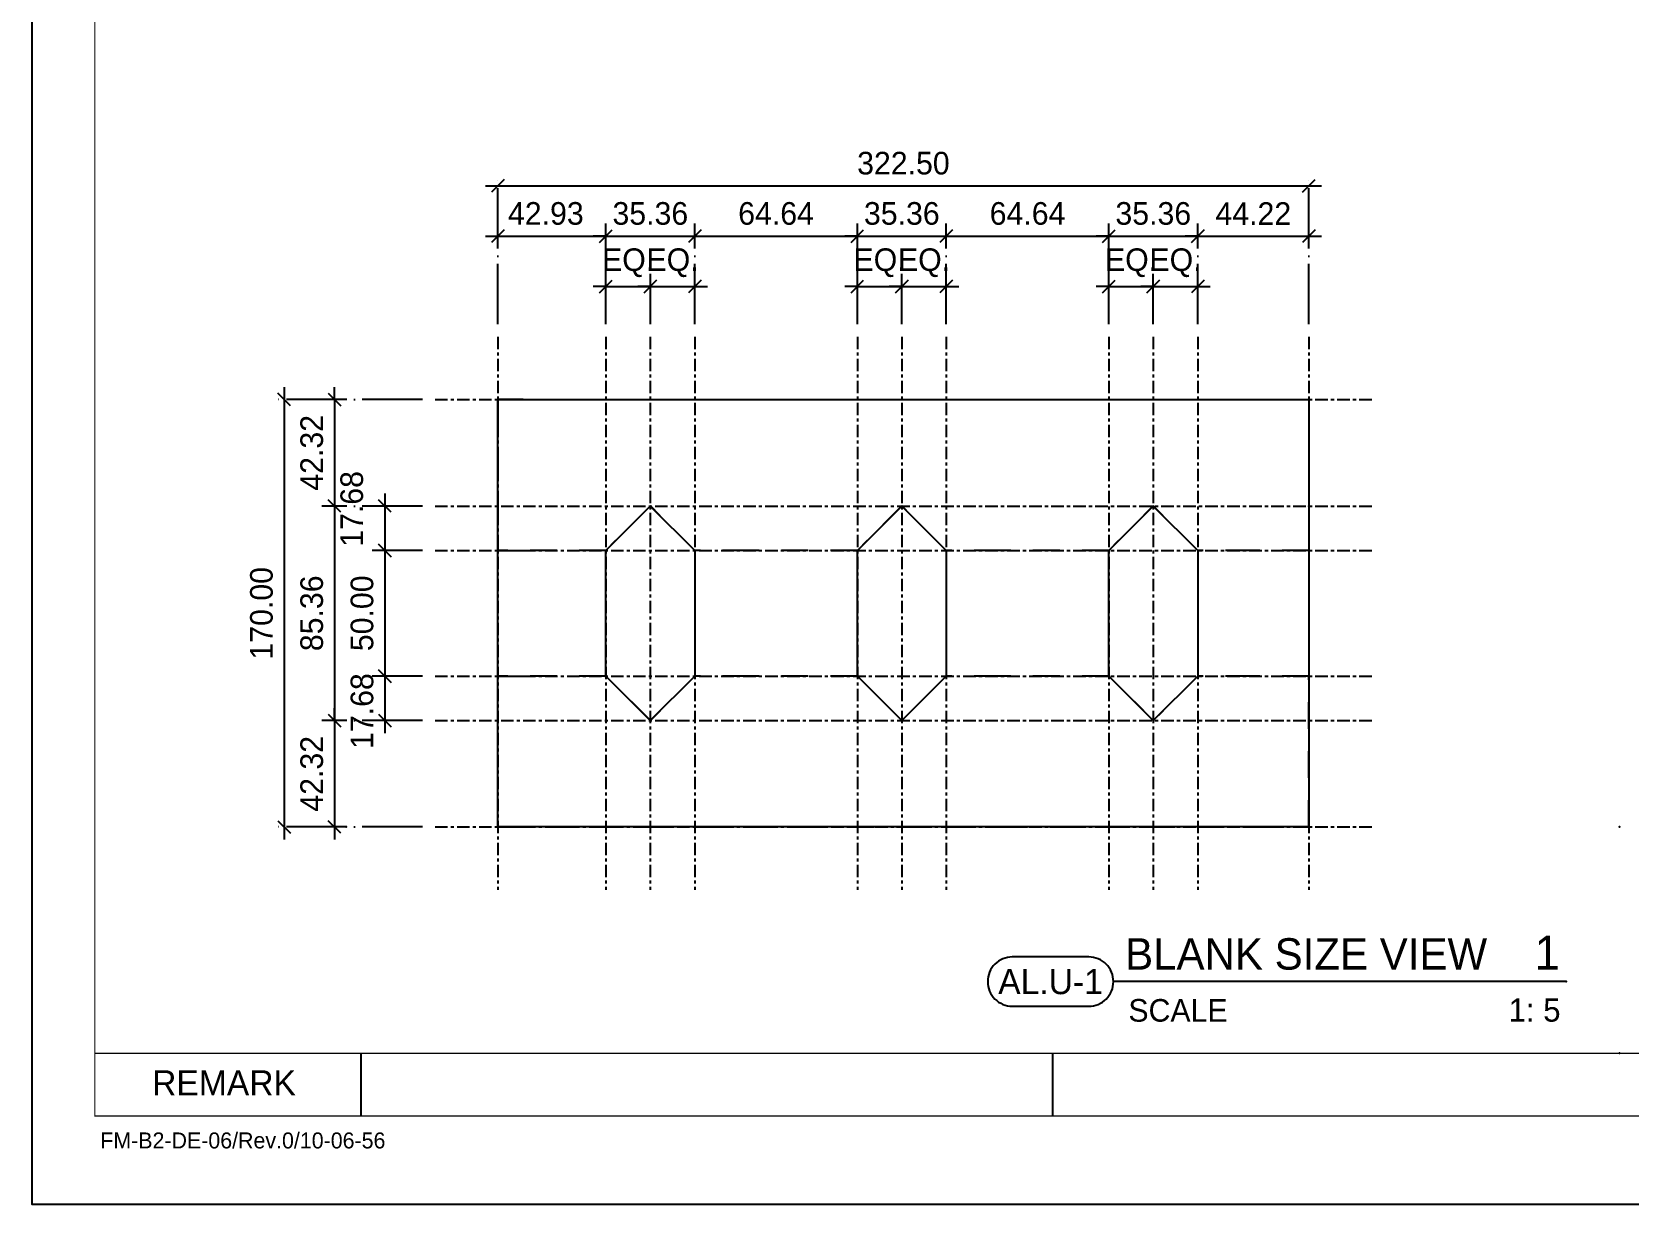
# Model space of a CAD drawing. Header units: millimetres. Extents: x -244126 to 368105, y -173968 to 259060.
# Drawn here: x 19897 to 20532, y 56397 to 56863 of the extents above; entities that cross this region are included whole.
import ezdxf
from ezdxf.enums import TextEntityAlignment as Align

# ---------------------------------------------------------------- set-up
doc = ezdxf.new("R2010")
doc.units = ezdxf.units.MM
doc.header["$MEASUREMENT"] = 0
for name, pattern in [('005_GG_TA_LINE', [13.75, 5, -1.25, 1.25, -1.25, 5]), ('ACAD_ISO04W100', [30, 24, -3, 0, -3]), ('BORDER2', [22.225, 6.35, -3.175, 6.35, -3.175, 0, -3.175]), ('CENTER', [2, 1.25, -0.25, 0.25, -0.25]), ('TA_GL_000.00010', [0.000275, 0.0001, -2.5e-05, 2.5e-05, -2.5e-05, 0.0001]), ('TA_GL_005.00', [13.75, 5, -1.25, 1.25, -1.25, 5]), ('TA_HL_003.00000', [19.5, 10.65, -8.85])]:
    doc.linetypes.add(name, pattern=pattern)
for name, color, linetype in [('000 - GRID', 8, 'CENTER'), ('000 - H A T C H', 8, 'Continuous'), ('000 - L I N E 0.1', 1, 'Continuous'), ('000 - SYMBOL CON', 1, 'Continuous'), ('000 - T E X T', 4, 'Continuous'), ('000 - TITLEBLOCK', 4, 'Continuous'), ('001 - ASCESSORIES', 1, 'Continuous'), ('A04_TUBE SERIES', 7, 'Continuous')]:
    doc.layers.add(name, color=color, linetype=linetype)
doc.styles.add('BROWALLIA', font='BrowalliaUPC.ttf')
doc.styles.add('century gothic111111', font='CordiaUPC.ttf')
doc.styles.add('Cetury Gothic', font='GOTHIC.TTF')
doc.styles.add('CORDIA', font='cordia.shx')
doc.styles.add('MtXpl_BrowalliaUPC', font='BrowalliaUPC.ttf')
doc.styles.add('TA', font='Cordia New.ttf', dxfattribs={"height": 4.5})
doc.dimstyles.new('DIM E-E', dxfattribs={"dimscale": 2, "dimtxt": 0.18, "dimasz": 0.1, "dimexe": 0.1, "dimexo": 0.1, "dimgap": 0.09, "dimtad": 1, "dimtoh": 1, "dimzin": 0, "dimdsep": 46, "dimtxsty": 'CORDIA', "dimblk": 'OBLIQUE', "dimcen": 0.1, "dimdle": 0.1, "dimclrd": 40, "dimclre": 140, "dimclrt": 3, "dimadec": 0, "dimazin": 0, "dimtfac": 1, "dimtix": 1, "dimtmove": 2, "dimatfit": 3, "dimfxl": 1, "dimtolj": 1, "dimtzin": 0, "dimarcsym": 0})

# ---------------------------------------------------------------- blocks, each defined once
blk = doc.blocks.new('A$Cfd196da9')
at = {"color": 0, "linetype": 'ByBlock', "const_width": 0.1}
blk.add_lwpolyline([(-143.5, -98), (96.5, -98), (96.5, 99), (-143.5, 99)], close=True, dxfattribs=at)
blk = doc.blocks.new('*U1676')
at = {"linetype": '005_GG_TA_LINE'}
blk.add_point((125, 150), dxfattribs=at)
at = {"layer": '000 - L I N E 0.1', "color": 21, "linetype": 'Continuous'}
blk.add_lwpolyline([(0, 35.6), (0, 0), (35.6, 0)], dxfattribs=at)
at = {"layer": '000 - T E X T', "color": 3}
for p, q in [((130.74, 60), (130.74, 35)), ((405.94, 35), (405.94, 60))]:
    blk.add_line(p, q, dxfattribs=at)
at = {"layer": '000 - T E X T', "color": 3, "const_width": 0.5}
blk.add_lwpolyline([(25, 60), (1225, 60)], dxfattribs=at)
at = {"layer": '000 - TITLEBLOCK', "color": 250}
blk.add_lwpolyline([(0, 0), (1485, 0), (1485, 1050), (0, 1050)], close=True, dxfattribs=at)
at = {"layer": '000 - T E X T', "color": 3, "xscale": 5, "yscale": 5, "zscale": 5}
blk.add_blockref('A$Cfd196da9', (742.5, 525), dxfattribs=at)
at = {"color": 4, "insert": (47.79, 53.2), "char_height": 10, "width": 570.6175, "attachment_point": 1, "style": 'BROWALLIA'}
blk.add_mtext('{\\fCentury Gothic|b0|i0|c0|p34;REMARK}', dxfattribs=at)
at = {"color": 4, "style": 'TA'}
blk.add_attdef('PAPER_SIZE', text='', height=6.25, dxfattribs=at).set_placement((1421.5, 24.94), align=Align.MIDDLE_RIGHT)
blk.add_attdef('SCALE_SIZE', text='', height=6.25, dxfattribs=at).set_placement((1433.78, 25.07), align=Align.MIDDLE_LEFT)
at = {"layer": '000 - H A T C H', "color": 4, "insert": (27.18, 28.49), "char_height": 6.3569, "attachment_point": 1, "style": 'century gothic111111'}
blk.add_mtext('FM-B2-DE-06/Rev.0/10-06-56', dxfattribs=at)
at = {"layer": '000 - T E X T', "color": 250, "style": 'TA'}
for tag, height, p in [('SUPERLINK', 5, (43.16, 1039.41)), ('NAMEFILE', 5, (43.16, 1029.41)), ('SC', 100, (8.41, 938.03))]:
    blk.add_attdef(tag, text='', height=height, dxfattribs=at).set_placement(p, align=Align.MIDDLE_LEFT)
at = {"layer": '000 - T E X T', "color": 4, "style": 'TA'}
for tag, height, p in [('NAME_JOB_1', 5, (1309.16, 845.63)), ('NAME_JOB_2', 5, (1309.16, 834.72)), ('NAME_PROJECT_1', 7.5, (1234.52, 797.42)), ('NAME_PROJECT_2', 7.5, (1234.52, 778.92)), ('NAME_PROJECT_3', 7.5, (1234.52, 760.42)), ('CODE_VALUE_1', 4.75, (1302.87, 722.8)), ('CODE_VALUE_2', 4.75, (1302.87, 707.8)), ('PART_NAME_VALUE_1', 4.75, (1302.87, 689.69)), ('PART_NAME_VALUE_2', 4.75, (1302.87, 674.69)), ('PART_NAME_VALUE_3', 4.75, (1302.87, 659.69)), ('MATTERIAL_VALUE_1', 9, (1304.89, 642.26)), ('SPEC_VALUE', 9, (1304.89, 621.71)), ('THICKNESS_VALUE', 9, (1304.89, 601.32)), ('COATING_VALUE_1', 9, (1304.89, 581.25)), ('COATING_VALUE_2', 9, (1304.89, 561.18)), ('NAME_TITLE_1', 6, (1236.27, 194.04)), ('NAME_TITLE_2', 6, (1236.27, 177.39)), ('NAME_TITLE_3', 6, (1236.27, 160.74)), ('DRAWING_NO1', 6, (1236.53, 82.29)), ('DRAWING_NO2', 6, (1236.53, 62.29))]:
    blk.add_attdef(tag, text='', height=height, dxfattribs=at).set_placement(p, align=Align.MIDDLE_LEFT)
for tag, p in [('NAME_DAFT', (1383.53, 340.54)), ('NAME_CHECKED', (1383.53, 306.49)), ('NAME_DESIGNER', (1383.53, 273.03)), ('NAME_DESIGN_MGR', (1383.53, 237.79))]:
    blk.add_attdef(tag, text='', height=9, dxfattribs=at).set_placement(p, align=Align.MIDDLE_CENTER)
for tag, p, height in [('REV', (1383.82, 125.62), 9.38), ('NAME_REMARK', (138.21, 43.26), 10)]:
    blk.add_attdef(tag, p, '', height=height, dxfattribs=at)
at = {"layer": '000 - T E X T', "color": 4, "style": 'Cetury Gothic'}
for tag, p in [('SHEET_NO.', (1403.95, 84.99)), ('TOTAL_SHEET_NO.', (1402.41, 44.1))]:
    blk.add_attdef(tag, text='', height=9, dxfattribs=at).set_placement(p, align=Align.CENTER)
blk = doc.blocks.new('*U4461')
at = {"color": 4}
blk.add_line((-4.26, 5.7), (-40.26, 5.7), dxfattribs=at)
at = {"linetype": 'TA_GL_000.00010'}
blk.add_point((0, 18), dxfattribs=at)
for p in [(-4.26, 5.7), (0, 0)]:
    blk.add_point(p)
at = {"layer": '000 - SYMBOL CON', "color": 0, "linetype": 'ByBlock'}
blk.add_lwpolyline([(-48.3, 7.66, 0.414214), (-50.26, 5.7, 0.414214), (-48.3, 3.74), (-42.22, 3.74, 0.414214), (-40.26, 5.7, 0.414214), (-42.22, 7.66)], format="xyb", close=True, dxfattribs=at)
at = {"color": 4, "linetype": 'BORDER2', "style": 'Cetury Gothic'}
blk.add_text('SCALE', height=1.8, dxfattribs=at).set_placement((-39.07, 2.51))
at = {"color": 0, "style": 'TA'}
for tag, p in [('HEADING2', (-39.33, 10.65)), ('HEADING', (-39.33, 6.65))]:
    blk.add_attdef(tag, p, '', height=2.5, dxfattribs=at)
for tag, height, p in [('LO', 2.7, (-4.76, 6.65)), ('SC', 1.85, (-4.7, 2.51))]:
    blk.add_attdef(tag, text='', height=height, dxfattribs=at).set_placement(p, align=Align.RIGHT)
at = {"layer": '000 - T E X T', "color": 0, "style": 'MtXpl_BrowalliaUPC'}
blk.add_attdef('NO.CODE', text='', height=2, dxfattribs=at).set_placement((-45.26, 5.7), align=Align.MIDDLE_CENTER)
blk = doc.blocks.new('*U4490')
at = {"color": 3}
blk.add_point((0, -170), dxfattribs=at)
at = {"layer": '000 - GRID', "color": 0, "linetype": 'ByBlock'}
blk.add_line((0, 25), (0, -195), dxfattribs=at)
at = {"layer": '000 - GRID', "color": 0}
blk.add_point((0, 0), dxfattribs=at)
at = {"style": 'TA', "flags": 1}
blk.add_attdef('LOCATION', (6, 6), '', height=4.5, dxfattribs=at)
blk = doc.blocks.new('*U4560')
at = {"color": 3}
blk.add_point((0, -322.5), dxfattribs=at)
at = {"layer": '000 - GRID', "color": 0, "linetype": 'ByBlock'}
blk.add_line((0, 25), (0, -347.5), dxfattribs=at)
at = {"layer": '000 - GRID', "color": 0}
blk.add_point((0, 0), dxfattribs=at)
at = {"style": 'TA', "flags": 1}
blk.add_attdef('LOCATION', (6, 6), '', height=4.5, dxfattribs=at)
blk = doc.blocks.new('_Oblique')
at = {"color": 0, "linetype": 'ByBlock', "lineweight": -2}
blk.add_line((-0.5, -0.5), (0.5, 0.5), dxfattribs=at)
blk = doc.blocks.new('*D4491')
at = {"color": 140, "linetype": 'ACAD_ISO04W100', "lineweight": -2, "transparency": 16777216}
for p, q in [((20124.76, 56746.79), (20124.76, 56766.79)), ((20142.44, 56746.79), (20142.44, 56766.79))]:
    blk.add_line(p, q, dxfattribs=at)
at = {"color": 40, "lineweight": -2, "transparency": 16777216}
for p, q in [((20124.76, 56761.79), (20119.76, 56761.79)), ((20124.76, 56761.79), (20142.44, 56761.79)), ((20142.44, 56761.79), (20147.44, 56761.79))]:
    blk.add_line(p, q, dxfattribs=at)
at = {"layer": 'Defpoints', "color": 0, "transparency": 16777216}
for p in [(20142.44, 56761.79), (20124.76, 56741.79), (20142.44, 56741.79)]:
    blk.add_point(p, dxfattribs=at)
at = {"color": 40, "lineweight": -2, "transparency": 16777216, "xscale": 5, "yscale": 5, "zscale": 5}
blk.add_blockref('_Oblique', (20124.76, 56761.79), dxfattribs=at)
at = {"color": 40, "lineweight": -2, "transparency": 16777216, "xscale": 5, "yscale": 5, "zscale": 5, "rotation": 180}
blk.add_blockref('_Oblique', (20142.44, 56761.79), dxfattribs=at)
at = {"color": 3, "transparency": 16777216, "insert": (20133.6, 56771.22), "char_height": 9, "attachment_point": 5, "style": 'CORDIA'}
blk.add_mtext('\\A1;EQ.', dxfattribs=at)
blk = doc.blocks.new('*D4492')
at = {"color": 140, "linetype": 'ACAD_ISO04W100', "lineweight": -2, "transparency": 16777216}
for p, q in [((20142.44, 56746.79), (20142.44, 56766.79)), ((20160.11, 56746.79), (20160.11, 56766.79))]:
    blk.add_line(p, q, dxfattribs=at)
at = {"color": 40, "lineweight": -2, "transparency": 16777216}
for p, q in [((20142.44, 56761.79), (20137.44, 56761.79)), ((20142.44, 56761.79), (20160.11, 56761.79)), ((20160.11, 56761.79), (20165.11, 56761.79))]:
    blk.add_line(p, q, dxfattribs=at)
at = {"layer": 'Defpoints', "color": 0, "transparency": 16777216}
for p in [(20160.11, 56761.79), (20142.44, 56741.79), (20160.11, 56741.79)]:
    blk.add_point(p, dxfattribs=at)
at = {"color": 40, "lineweight": -2, "transparency": 16777216, "xscale": 5, "yscale": 5, "zscale": 5}
blk.add_blockref('_Oblique', (20142.44, 56761.79), dxfattribs=at)
at = {"color": 40, "lineweight": -2, "transparency": 16777216, "xscale": 5, "yscale": 5, "zscale": 5, "rotation": 180}
blk.add_blockref('_Oblique', (20160.11, 56761.79), dxfattribs=at)
at = {"color": 3, "transparency": 16777216, "insert": (20151.28, 56771.22), "char_height": 9, "attachment_point": 5, "style": 'CORDIA'}
blk.add_mtext('\\A1;EQ.', dxfattribs=at)
blk = doc.blocks.new('*D4493')
at = {"color": 140, "linetype": 'ACAD_ISO04W100', "lineweight": -2, "transparency": 16777216}
for p, q in [((20224.76, 56746.79), (20224.76, 56766.79)), ((20242.44, 56746.79), (20242.44, 56766.79))]:
    blk.add_line(p, q, dxfattribs=at)
at = {"color": 40, "lineweight": -2, "transparency": 16777216}
for p, q in [((20224.76, 56761.79), (20219.76, 56761.79)), ((20224.76, 56761.79), (20242.44, 56761.79)), ((20242.44, 56761.79), (20247.44, 56761.79))]:
    blk.add_line(p, q, dxfattribs=at)
at = {"layer": 'Defpoints', "color": 0, "transparency": 16777216}
for p in [(20242.44, 56761.79), (20224.76, 56741.79), (20242.44, 56741.79)]:
    blk.add_point(p, dxfattribs=at)
at = {"color": 40, "lineweight": -2, "transparency": 16777216, "xscale": 5, "yscale": 5, "zscale": 5}
blk.add_blockref('_Oblique', (20224.76, 56761.79), dxfattribs=at)
at = {"color": 40, "lineweight": -2, "transparency": 16777216, "xscale": 5, "yscale": 5, "zscale": 5, "rotation": 180}
blk.add_blockref('_Oblique', (20242.44, 56761.79), dxfattribs=at)
at = {"color": 3, "transparency": 16777216, "insert": (20233.6, 56771.22), "char_height": 9, "attachment_point": 5, "style": 'CORDIA'}
blk.add_mtext('\\A1;EQ.', dxfattribs=at)
blk = doc.blocks.new('*D4494')
at = {"color": 140, "linetype": 'ACAD_ISO04W100', "lineweight": -2, "transparency": 16777216}
for p, q in [((20242.44, 56746.79), (20242.44, 56766.79)), ((20260.11, 56746.79), (20260.11, 56766.79))]:
    blk.add_line(p, q, dxfattribs=at)
at = {"color": 40, "lineweight": -2, "transparency": 16777216}
for p, q in [((20242.44, 56761.79), (20237.44, 56761.79)), ((20242.44, 56761.79), (20260.11, 56761.79)), ((20260.11, 56761.79), (20265.11, 56761.79))]:
    blk.add_line(p, q, dxfattribs=at)
at = {"layer": 'Defpoints', "color": 0, "transparency": 16777216}
for p in [(20260.11, 56761.79), (20242.44, 56741.79), (20260.11, 56741.79)]:
    blk.add_point(p, dxfattribs=at)
at = {"color": 40, "lineweight": -2, "transparency": 16777216, "xscale": 5, "yscale": 5, "zscale": 5}
blk.add_blockref('_Oblique', (20242.44, 56761.79), dxfattribs=at)
at = {"color": 40, "lineweight": -2, "transparency": 16777216, "xscale": 5, "yscale": 5, "zscale": 5, "rotation": 180}
blk.add_blockref('_Oblique', (20260.11, 56761.79), dxfattribs=at)
at = {"color": 3, "transparency": 16777216, "insert": (20251.28, 56771.22), "char_height": 9, "attachment_point": 5, "style": 'CORDIA'}
blk.add_mtext('\\A1;EQ.', dxfattribs=at)
blk = doc.blocks.new('*D4495')
at = {"color": 140, "linetype": 'ACAD_ISO04W100', "lineweight": -2, "transparency": 16777216}
for p, q in [((20324.76, 56746.79), (20324.76, 56766.79)), ((20342.44, 56746.79), (20342.44, 56766.79))]:
    blk.add_line(p, q, dxfattribs=at)
at = {"color": 40, "lineweight": -2, "transparency": 16777216}
for p, q in [((20324.76, 56761.79), (20319.76, 56761.79)), ((20324.76, 56761.79), (20342.44, 56761.79)), ((20342.44, 56761.79), (20347.44, 56761.79))]:
    blk.add_line(p, q, dxfattribs=at)
at = {"layer": 'Defpoints', "color": 0, "transparency": 16777216}
for p in [(20342.44, 56761.79), (20324.76, 56741.79), (20342.44, 56741.79)]:
    blk.add_point(p, dxfattribs=at)
at = {"color": 40, "lineweight": -2, "transparency": 16777216, "xscale": 5, "yscale": 5, "zscale": 5}
blk.add_blockref('_Oblique', (20324.76, 56761.79), dxfattribs=at)
at = {"color": 40, "lineweight": -2, "transparency": 16777216, "xscale": 5, "yscale": 5, "zscale": 5, "rotation": 180}
blk.add_blockref('_Oblique', (20342.44, 56761.79), dxfattribs=at)
at = {"color": 3, "transparency": 16777216, "insert": (20333.6, 56771.22), "char_height": 9, "attachment_point": 5, "style": 'CORDIA'}
blk.add_mtext('\\A1;EQ.', dxfattribs=at)
blk = doc.blocks.new('*D4496')
at = {"color": 140, "linetype": 'ACAD_ISO04W100', "lineweight": -2, "transparency": 16777216}
for p, q in [((20342.44, 56746.79), (20342.44, 56766.79)), ((20360.11, 56746.79), (20360.11, 56766.79))]:
    blk.add_line(p, q, dxfattribs=at)
at = {"color": 40, "lineweight": -2, "transparency": 16777216}
for p, q in [((20342.44, 56761.79), (20337.44, 56761.79)), ((20342.44, 56761.79), (20360.11, 56761.79)), ((20360.11, 56761.79), (20365.11, 56761.79))]:
    blk.add_line(p, q, dxfattribs=at)
at = {"layer": 'Defpoints', "color": 0, "transparency": 16777216}
for p in [(20360.11, 56761.79), (20342.44, 56741.79), (20360.11, 56741.79)]:
    blk.add_point(p, dxfattribs=at)
at = {"color": 40, "lineweight": -2, "transparency": 16777216, "xscale": 5, "yscale": 5, "zscale": 5}
blk.add_blockref('_Oblique', (20342.44, 56761.79), dxfattribs=at)
at = {"color": 40, "lineweight": -2, "transparency": 16777216, "xscale": 5, "yscale": 5, "zscale": 5, "rotation": 180}
blk.add_blockref('_Oblique', (20360.11, 56761.79), dxfattribs=at)
at = {"color": 3, "transparency": 16777216, "insert": (20351.28, 56771.22), "char_height": 9, "attachment_point": 5, "style": 'CORDIA'}
blk.add_mtext('\\A1;EQ.', dxfattribs=at)
blk = doc.blocks.new('*D4497')
at = {"color": 140, "linetype": 'ACAD_ISO04W100', "lineweight": -2, "transparency": 16777216}
for p, q in [((20081.83, 56746.79), (20081.83, 56786.79)), ((20124.76, 56746.79), (20124.76, 56786.79))]:
    blk.add_line(p, q, dxfattribs=at)
at = {"color": 40, "lineweight": -2, "transparency": 16777216}
blk.add_line((20076.83, 56781.79), (20129.76, 56781.79), dxfattribs=at)
at = {"layer": 'Defpoints', "color": 0, "transparency": 16777216}
for p in [(20124.76, 56781.79), (20081.83, 56741.79), (20124.76, 56741.79)]:
    blk.add_point(p, dxfattribs=at)
at = {"color": 40, "lineweight": -2, "transparency": 16777216, "xscale": 5, "yscale": 5, "zscale": 5, "rotation": 180}
blk.add_blockref('_Oblique', (20081.83, 56781.79), dxfattribs=at)
at = {"color": 40, "lineweight": -2, "transparency": 16777216, "xscale": 5, "yscale": 5, "zscale": 5}
blk.add_blockref('_Oblique', (20124.76, 56781.79), dxfattribs=at)
at = {"color": 3, "transparency": 16777216, "insert": (20100.89, 56790.79), "char_height": 9, "attachment_point": 5, "style": 'CORDIA'}
blk.add_mtext('\\A1;42.93', dxfattribs=at)
blk = doc.blocks.new('*D4498')
at = {"color": 140, "linetype": 'ACAD_ISO04W100', "lineweight": -2, "transparency": 16777216}
for p, q in [((20124.76, 56746.79), (20124.76, 56786.79)), ((20160.11, 56746.79), (20160.11, 56786.79))]:
    blk.add_line(p, q, dxfattribs=at)
at = {"color": 40, "lineweight": -2, "transparency": 16777216}
for p, q in [((20124.76, 56781.79), (20119.76, 56781.79)), ((20124.76, 56781.79), (20160.11, 56781.79)), ((20160.11, 56781.79), (20165.11, 56781.79))]:
    blk.add_line(p, q, dxfattribs=at)
at = {"layer": 'Defpoints', "color": 0, "transparency": 16777216}
for p in [(20160.11, 56781.79), (20124.76, 56741.79), (20160.11, 56741.79)]:
    blk.add_point(p, dxfattribs=at)
at = {"color": 40, "lineweight": -2, "transparency": 16777216, "xscale": 5, "yscale": 5, "zscale": 5}
blk.add_blockref('_Oblique', (20124.76, 56781.79), dxfattribs=at)
at = {"color": 40, "lineweight": -2, "transparency": 16777216, "xscale": 5, "yscale": 5, "zscale": 5, "rotation": 180}
blk.add_blockref('_Oblique', (20160.11, 56781.79), dxfattribs=at)
at = {"color": 3, "transparency": 16777216, "insert": (20142.44, 56790.79), "char_height": 9, "attachment_point": 5, "style": 'CORDIA'}
blk.add_mtext('\\A1;35.36', dxfattribs=at)
blk = doc.blocks.new('*D4499')
at = {"color": 140, "linetype": 'ACAD_ISO04W100', "lineweight": -2, "transparency": 16777216}
for p, q in [((20160.11, 56746.79), (20160.11, 56786.79)), ((20224.76, 56746.79), (20224.76, 56786.79))]:
    blk.add_line(p, q, dxfattribs=at)
at = {"color": 40, "lineweight": -2, "transparency": 16777216}
blk.add_line((20155.11, 56781.79), (20229.76, 56781.79), dxfattribs=at)
at = {"layer": 'Defpoints', "color": 0, "transparency": 16777216}
for p in [(20224.76, 56781.79), (20160.11, 56741.79), (20224.76, 56741.79)]:
    blk.add_point(p, dxfattribs=at)
at = {"color": 40, "lineweight": -2, "transparency": 16777216, "xscale": 5, "yscale": 5, "zscale": 5, "rotation": 180}
blk.add_blockref('_Oblique', (20160.11, 56781.79), dxfattribs=at)
at = {"color": 40, "lineweight": -2, "transparency": 16777216, "xscale": 5, "yscale": 5, "zscale": 5}
blk.add_blockref('_Oblique', (20224.76, 56781.79), dxfattribs=at)
at = {"color": 3, "transparency": 16777216, "insert": (20192.44, 56790.79), "char_height": 9, "attachment_point": 5, "style": 'CORDIA'}
blk.add_mtext('\\A1;64.64', dxfattribs=at)
blk = doc.blocks.new('*D4500')
at = {"color": 140, "linetype": 'ACAD_ISO04W100', "lineweight": -2, "transparency": 16777216}
for p, q in [((20224.76, 56746.79), (20224.76, 56786.79)), ((20260.11, 56746.79), (20260.11, 56786.79))]:
    blk.add_line(p, q, dxfattribs=at)
at = {"color": 40, "lineweight": -2, "transparency": 16777216}
for p, q in [((20224.76, 56781.79), (20219.76, 56781.79)), ((20224.76, 56781.79), (20260.11, 56781.79)), ((20260.11, 56781.79), (20265.11, 56781.79))]:
    blk.add_line(p, q, dxfattribs=at)
at = {"layer": 'Defpoints', "color": 0, "transparency": 16777216}
for p in [(20260.11, 56781.79), (20224.76, 56741.79), (20260.11, 56741.79)]:
    blk.add_point(p, dxfattribs=at)
at = {"color": 40, "lineweight": -2, "transparency": 16777216, "xscale": 5, "yscale": 5, "zscale": 5}
blk.add_blockref('_Oblique', (20224.76, 56781.79), dxfattribs=at)
at = {"color": 40, "lineweight": -2, "transparency": 16777216, "xscale": 5, "yscale": 5, "zscale": 5, "rotation": 180}
blk.add_blockref('_Oblique', (20260.11, 56781.79), dxfattribs=at)
at = {"color": 3, "transparency": 16777216, "insert": (20242.44, 56790.79), "char_height": 9, "attachment_point": 5, "style": 'CORDIA'}
blk.add_mtext('\\A1;35.36', dxfattribs=at)
blk = doc.blocks.new('*D4501')
at = {"color": 140, "linetype": 'ACAD_ISO04W100', "lineweight": -2, "transparency": 16777216}
for p, q in [((20260.11, 56746.79), (20260.11, 56786.79)), ((20324.76, 56746.79), (20324.76, 56786.79))]:
    blk.add_line(p, q, dxfattribs=at)
at = {"color": 40, "lineweight": -2, "transparency": 16777216}
blk.add_line((20255.11, 56781.79), (20329.76, 56781.79), dxfattribs=at)
at = {"layer": 'Defpoints', "color": 0, "transparency": 16777216}
for p in [(20324.76, 56781.79), (20260.11, 56741.79), (20324.76, 56741.79)]:
    blk.add_point(p, dxfattribs=at)
at = {"color": 40, "lineweight": -2, "transparency": 16777216, "xscale": 5, "yscale": 5, "zscale": 5, "rotation": 180}
blk.add_blockref('_Oblique', (20260.11, 56781.79), dxfattribs=at)
at = {"color": 40, "lineweight": -2, "transparency": 16777216, "xscale": 5, "yscale": 5, "zscale": 5}
blk.add_blockref('_Oblique', (20324.76, 56781.79), dxfattribs=at)
at = {"color": 3, "transparency": 16777216, "insert": (20292.44, 56790.79), "char_height": 9, "attachment_point": 5, "style": 'CORDIA'}
blk.add_mtext('\\A1;64.64', dxfattribs=at)
blk = doc.blocks.new('*D4502')
at = {"color": 140, "linetype": 'ACAD_ISO04W100', "lineweight": -2, "transparency": 16777216}
for p, q in [((20324.76, 56746.79), (20324.76, 56786.79)), ((20360.11, 56746.79), (20360.11, 56786.79))]:
    blk.add_line(p, q, dxfattribs=at)
at = {"color": 40, "lineweight": -2, "transparency": 16777216}
for p, q in [((20324.76, 56781.79), (20319.76, 56781.79)), ((20324.76, 56781.79), (20360.11, 56781.79)), ((20360.11, 56781.79), (20365.11, 56781.79))]:
    blk.add_line(p, q, dxfattribs=at)
at = {"layer": 'Defpoints', "color": 0, "transparency": 16777216}
for p in [(20360.11, 56781.79), (20324.76, 56741.79), (20360.11, 56741.79)]:
    blk.add_point(p, dxfattribs=at)
at = {"color": 40, "lineweight": -2, "transparency": 16777216, "xscale": 5, "yscale": 5, "zscale": 5}
blk.add_blockref('_Oblique', (20324.76, 56781.79), dxfattribs=at)
at = {"color": 40, "lineweight": -2, "transparency": 16777216, "xscale": 5, "yscale": 5, "zscale": 5, "rotation": 180}
blk.add_blockref('_Oblique', (20360.11, 56781.79), dxfattribs=at)
at = {"color": 3, "transparency": 16777216, "insert": (20342.44, 56790.79), "char_height": 9, "attachment_point": 5, "style": 'CORDIA'}
blk.add_mtext('\\A1;35.36', dxfattribs=at)
blk = doc.blocks.new('*D4503')
at = {"color": 140, "linetype": 'ACAD_ISO04W100', "lineweight": -2, "transparency": 16777216}
for p, q in [((20081.83, 56746.79), (20081.83, 56806.79)), ((20404.33, 56746.79), (20404.33, 56806.79))]:
    blk.add_line(p, q, dxfattribs=at)
at = {"color": 40, "lineweight": -2, "transparency": 16777216}
blk.add_line((20076.83, 56801.79), (20409.33, 56801.79), dxfattribs=at)
at = {"layer": 'Defpoints', "color": 0, "transparency": 16777216}
for p in [(20404.33, 56801.79), (20081.83, 56741.79), (20404.33, 56741.79)]:
    blk.add_point(p, dxfattribs=at)
at = {"color": 40, "lineweight": -2, "transparency": 16777216, "xscale": 5, "yscale": 5, "zscale": 5, "rotation": 180}
blk.add_blockref('_Oblique', (20081.83, 56801.79), dxfattribs=at)
at = {"color": 40, "lineweight": -2, "transparency": 16777216, "xscale": 5, "yscale": 5, "zscale": 5}
blk.add_blockref('_Oblique', (20404.33, 56801.79), dxfattribs=at)
at = {"color": 3, "transparency": 16777216, "insert": (20243.08, 56810.79), "char_height": 9, "attachment_point": 5, "style": 'CORDIA'}
blk.add_mtext('\\A1;322.50', dxfattribs=at)
blk = doc.blocks.new('*D4504')
at = {"color": 40, "lineweight": -2, "transparency": 16777216}
blk.add_line((20036.83, 56679.47), (20036.83, 56651.79), dxfattribs=at)
at = {"color": 140, "linetype": 'ACAD_ISO04W100', "lineweight": -2, "transparency": 16777216}
for p, q in [((20051.83, 56674.47), (20031.83, 56674.47)), ((20051.83, 56656.79), (20031.83, 56656.79))]:
    blk.add_line(p, q, dxfattribs=at)
at = {"layer": 'Defpoints', "color": 0, "transparency": 16777216}
for p in [(20056.83, 56674.47), (20036.83, 56656.79), (20056.83, 56656.79)]:
    blk.add_point(p, dxfattribs=at)
at = {"color": 40, "lineweight": -2, "transparency": 16777216, "xscale": 5, "yscale": 5, "zscale": 5}
for p, rotation in [((20036.83, 56674.47), 90), ((20036.83, 56656.79), 270)]:
    blk.add_blockref('_Oblique', p, dxfattribs=dict(at, rotation=rotation))
at = {"color": 3, "transparency": 16777216, "insert": (20023.75, 56673.31), "char_height": 9, "attachment_point": 5, "rotation": 90, "style": 'CORDIA'}
blk.add_mtext('\\A1;17.68', dxfattribs=at)
blk = doc.blocks.new('*D4505')
at = {"color": 40, "lineweight": -2, "transparency": 16777216}
blk.add_line((20036.83, 56661.79), (20036.83, 56601.79), dxfattribs=at)
at = {"color": 140, "linetype": 'ACAD_ISO04W100', "lineweight": -2, "transparency": 16777216}
for p, q in [((20051.83, 56656.79), (20031.83, 56656.79)), ((20051.83, 56606.79), (20031.83, 56606.79))]:
    blk.add_line(p, q, dxfattribs=at)
at = {"layer": 'Defpoints', "color": 0, "transparency": 16777216}
for p in [(20056.83, 56656.79), (20036.83, 56606.79), (20056.83, 56606.79)]:
    blk.add_point(p, dxfattribs=at)
at = {"color": 40, "lineweight": -2, "transparency": 16777216, "xscale": 5, "yscale": 5, "zscale": 5}
for p, rotation in [((20036.83, 56656.79), 90), ((20036.83, 56606.79), 270)]:
    blk.add_blockref('_Oblique', p, dxfattribs=dict(at, rotation=rotation))
at = {"color": 3, "transparency": 16777216, "insert": (20027.83, 56631.79), "char_height": 9, "attachment_point": 5, "rotation": 90, "style": 'CORDIA'}
blk.add_mtext('\\A1;50.00', dxfattribs=at)
blk = doc.blocks.new('*D4506')
at = {"color": 40, "lineweight": -2, "transparency": 16777216}
blk.add_line((20036.83, 56611.79), (20036.83, 56584.11), dxfattribs=at)
at = {"color": 140, "linetype": 'ACAD_ISO04W100', "lineweight": -2, "transparency": 16777216}
for p, q in [((20051.83, 56606.79), (20031.83, 56606.79)), ((20051.83, 56589.11), (20031.83, 56589.11))]:
    blk.add_line(p, q, dxfattribs=at)
at = {"layer": 'Defpoints', "color": 0, "transparency": 16777216}
for p in [(20056.83, 56606.79), (20036.83, 56589.11), (20056.83, 56589.11)]:
    blk.add_point(p, dxfattribs=at)
at = {"color": 40, "lineweight": -2, "transparency": 16777216, "xscale": 5, "yscale": 5, "zscale": 5}
for p, rotation in [((20036.83, 56606.79), 90), ((20036.83, 56589.11), 270)]:
    blk.add_blockref('_Oblique', p, dxfattribs=dict(at, rotation=rotation))
at = {"color": 3, "transparency": 16777216, "insert": (20027.83, 56592.89), "char_height": 9, "attachment_point": 5, "rotation": 90, "style": 'CORDIA'}
blk.add_mtext('\\A1;17.68', dxfattribs=at)
blk = doc.blocks.new('*D4507')
at = {"color": 40, "lineweight": -2, "transparency": 16777216}
for p, q in [((20016.83, 56716.79), (20016.83, 56721.79)), ((20016.83, 56716.79), (20016.83, 56674.47)), ((20016.83, 56674.47), (20016.83, 56669.47))]:
    blk.add_line(p, q, dxfattribs=at)
at = {"color": 140, "linetype": 'ACAD_ISO04W100', "lineweight": -2, "transparency": 16777216}
for p, q in [((20051.83, 56716.79), (20011.83, 56716.79)), ((20051.83, 56674.47), (20011.83, 56674.47))]:
    blk.add_line(p, q, dxfattribs=at)
at = {"layer": 'Defpoints', "color": 0, "transparency": 16777216}
for p in [(20056.83, 56716.79), (20016.83, 56674.47), (20056.83, 56674.47)]:
    blk.add_point(p, dxfattribs=at)
at = {"color": 40, "lineweight": -2, "transparency": 16777216, "xscale": 5, "yscale": 5, "zscale": 5}
for p, rotation in [((20016.83, 56716.79), 270), ((20016.83, 56674.47), 90)]:
    blk.add_blockref('_Oblique', p, dxfattribs=dict(at, rotation=rotation))
at = {"color": 3, "transparency": 16777216, "insert": (20007.83, 56695.63), "char_height": 9, "attachment_point": 5, "rotation": 90, "style": 'CORDIA'}
blk.add_mtext('\\A1;42.32', dxfattribs=at)
blk = doc.blocks.new('*D4508')
at = {"color": 40, "lineweight": -2, "transparency": 16777216}
blk.add_line((20016.83, 56679.47), (20016.83, 56584.11), dxfattribs=at)
at = {"color": 140, "linetype": 'ACAD_ISO04W100', "lineweight": -2, "transparency": 16777216}
for p, q in [((20051.83, 56674.47), (20011.83, 56674.47)), ((20051.83, 56589.11), (20011.83, 56589.11))]:
    blk.add_line(p, q, dxfattribs=at)
at = {"layer": 'Defpoints', "color": 0, "transparency": 16777216}
for p in [(20056.83, 56674.47), (20016.83, 56589.11), (20056.83, 56589.11)]:
    blk.add_point(p, dxfattribs=at)
at = {"color": 40, "lineweight": -2, "transparency": 16777216, "xscale": 5, "yscale": 5, "zscale": 5}
for p, rotation in [((20016.83, 56674.47), 90), ((20016.83, 56589.11), 270)]:
    blk.add_blockref('_Oblique', p, dxfattribs=dict(at, rotation=rotation))
at = {"color": 3, "transparency": 16777216, "insert": (20007.83, 56631.79), "char_height": 9, "attachment_point": 5, "rotation": 90, "style": 'CORDIA'}
blk.add_mtext('\\A1;85.36', dxfattribs=at)
blk = doc.blocks.new('*D4509')
at = {"color": 140, "linetype": 'ACAD_ISO04W100', "lineweight": -2, "transparency": 16777216}
for p, q in [((20051.83, 56589.11), (20011.83, 56589.11)), ((20051.83, 56546.79), (20011.83, 56546.79))]:
    blk.add_line(p, q, dxfattribs=at)
at = {"color": 40, "lineweight": -2, "transparency": 16777216}
for p, q in [((20016.83, 56589.11), (20016.83, 56594.11)), ((20016.83, 56589.11), (20016.83, 56546.79)), ((20016.83, 56546.79), (20016.83, 56541.79))]:
    blk.add_line(p, q, dxfattribs=at)
at = {"layer": 'Defpoints', "color": 0, "transparency": 16777216}
for p in [(20056.83, 56589.11), (20016.83, 56546.79), (20056.83, 56546.79)]:
    blk.add_point(p, dxfattribs=at)
at = {"color": 40, "lineweight": -2, "transparency": 16777216, "xscale": 5, "yscale": 5, "zscale": 5}
for p, rotation in [((20016.83, 56589.11), 270), ((20016.83, 56546.79), 90)]:
    blk.add_blockref('_Oblique', p, dxfattribs=dict(at, rotation=rotation))
at = {"color": 3, "transparency": 16777216, "insert": (20007.83, 56567.95), "char_height": 9, "attachment_point": 5, "rotation": 90, "style": 'CORDIA'}
blk.add_mtext('\\A1;42.32', dxfattribs=at)
blk = doc.blocks.new('*D4510')
at = {"color": 40, "lineweight": -2, "transparency": 16777216}
blk.add_line((19996.83, 56721.79), (19996.83, 56541.79), dxfattribs=at)
at = {"color": 140, "linetype": 'ACAD_ISO04W100', "lineweight": -2, "transparency": 16777216}
for p, q in [((20051.83, 56716.79), (19991.83, 56716.79)), ((20051.83, 56546.79), (19991.83, 56546.79))]:
    blk.add_line(p, q, dxfattribs=at)
at = {"layer": 'Defpoints', "color": 0, "transparency": 16777216}
for p in [(20056.83, 56716.79), (19996.83, 56546.79), (20056.83, 56546.79)]:
    blk.add_point(p, dxfattribs=at)
at = {"color": 40, "lineweight": -2, "transparency": 16777216, "xscale": 5, "yscale": 5, "zscale": 5}
for p, rotation in [((19996.83, 56716.79), 90), ((19996.83, 56546.79), 270)]:
    blk.add_blockref('_Oblique', p, dxfattribs=dict(at, rotation=rotation))
at = {"color": 3, "transparency": 16777216, "insert": (19987.83, 56631.79), "char_height": 9, "attachment_point": 5, "rotation": 90, "style": 'CORDIA'}
blk.add_mtext('\\A1;170.00', dxfattribs=at)
blk = doc.blocks.new('*D4567')
at = {"color": 140, "linetype": 'ACAD_ISO04W100', "lineweight": -2, "transparency": 16777216}
for p, q in [((20360.11, 56746.79), (20360.11, 56786.79)), ((20404.33, 56746.79), (20404.33, 56786.79))]:
    blk.add_line(p, q, dxfattribs=at)
at = {"color": 40, "lineweight": -2, "transparency": 16777216}
for p, q in [((20360.11, 56781.79), (20355.11, 56781.79)), ((20360.11, 56781.79), (20404.33, 56781.79)), ((20404.33, 56781.79), (20409.33, 56781.79))]:
    blk.add_line(p, q, dxfattribs=at)
at = {"layer": 'Defpoints', "color": 0, "transparency": 16777216}
for p in [(20404.33, 56781.79), (20360.11, 56741.79), (20404.33, 56741.79)]:
    blk.add_point(p, dxfattribs=at)
at = {"color": 40, "lineweight": -2, "transparency": 16777216, "xscale": 5, "yscale": 5, "zscale": 5}
blk.add_blockref('_Oblique', (20360.11, 56781.79), dxfattribs=at)
at = {"color": 40, "lineweight": -2, "transparency": 16777216, "xscale": 5, "yscale": 5, "zscale": 5, "rotation": 180}
blk.add_blockref('_Oblique', (20404.33, 56781.79), dxfattribs=at)
at = {"color": 3, "transparency": 16777216, "insert": (20382.22, 56790.79), "char_height": 9, "attachment_point": 5, "style": 'CORDIA'}
blk.add_mtext('\\A1;44.22', dxfattribs=at)
blk = doc.blocks.new('*U4559')
at = {"layer": '001 - ASCESSORIES', "color": 0, "linetype": 'ByBlock'}
for p, q in [((-150, 0), (-50, 0)), ((-50, 0), (50, 0)), ((50, 0), (150, 0)), ((-107.07, -60), (-150, -60)), ((-50, -60), (-71.72, -60)), ((-71.72, -60), (-71.72, -60)), ((-7.07, -60), (-50, -60)), ((50, -60), (28.28, -60)), ((28.28, -60), (28.28, -60)), ((92.93, -60), (50, -60)), ((150, -60), (128.28, -60)), ((128.28, -60), (128.28, -60))]:
    blk.add_line(p, q, dxfattribs=at)
for points in [[(-140, 0), (-150, 0), (-150, -60), (-140, -60)], [(150, 0), (172.5, 0), (172.5, -60), (150, -60)], [(-71.72, -60), (-89.39, -42.32), (-107.07, -60)], [(28.28, -60), (10.61, -42.32), (-7.07, -60)], [(128.28, -60), (110.61, -42.32), (92.93, -60)]]:
    blk.add_lwpolyline(points, dxfattribs=at)

msp = doc.modelspace()

# ---------------------------------------------------------------- linework, layer by layer
at = {"color": 3}
msp.add_lwpolyline([(20081.82964, 56716.7919), (20404.32964, 56716.7919), (20404.32964, 56546.7919), (20081.82964, 56546.7919)], close=True, dxfattribs=at)
for points in [[(20124.75857, 56606.7919), (20124.75857, 56656.7919), (20142.43624, 56674.46957), (20160.11391, 56656.7919), (20160.11391, 56606.7919), (20142.43624, 56589.11423), (20124.75857, 56606.7919)], [(20224.75857, 56606.7919), (20224.75857, 56656.7919), (20242.43624, 56674.46957), (20260.11391, 56656.7919), (20260.11391, 56606.7919), (20242.43624, 56589.11423), (20224.75857, 56606.7919)], [(20324.75857, 56606.7919), (20324.75857, 56656.7919), (20342.43624, 56674.46957), (20360.11391, 56656.7919), (20360.11391, 56606.7919), (20342.43624, 56589.11423), (20324.75857, 56606.7919)]]:
    msp.add_lwpolyline(points, dxfattribs=at)

# ---------------------------------------------------------------- block references
msp.add_blockref('*U1676', (19896.53127, 56396.7919))
at = {"layer": '000 - GRID', "linetype": 'TA_GL_005.00'}
for p in [(20081.82964, 56716.7919), (20124.75857, 56716.7919), (20142.43624, 56716.7919), (20160.11391, 56716.7919), (20224.75857, 56716.7919), (20242.43624, 56716.7919), (20260.11391, 56716.7919), (20324.75857, 56716.7919), (20342.43624, 56716.7919), (20360.11391, 56716.7919), (20360.11391, 56716.7919), (20404.32964, 56716.7919)]:
    msp.add_blockref('*U4490', p, dxfattribs=at)
at = {"layer": '000 - GRID', "linetype": 'TA_GL_005.00', "rotation": 90}
for p in [(20081.82964, 56716.7919), (20081.82964, 56674.46957), (20081.82964, 56656.7919), (20081.82964, 56606.7919), (20081.82964, 56589.11423), (20081.82964, 56546.7919)]:
    msp.add_blockref('*U4560', p, dxfattribs=at)
at = {"layer": '000 - T E X T', "xscale": 5, "yscale": 5, "zscale": 5}
msp.add_blockref('*U4461', (20527.88939, 56456.7919), dxfattribs=at).add_auto_attribs({'NO.CODE': 'AL.U-1', 'HEADING': 'BLANK SIZE VIEW', 'LO': '1', 'SC': '1: 5'})
at = {"layer": 'A04_TUBE SERIES', "color": 1, "linetype": 'TA_HL_003.00000'}
msp.add_blockref('*U4559', (20231.82964, 56716.7919), dxfattribs=at)
at = {"layer": 'A04_TUBE SERIES', "color": 1, "linetype": 'TA_HL_003.00000', "xscale": -1, "rotation": 180}
msp.add_blockref('*U4559', (20231.82964, 56546.7919), dxfattribs=at)

# ---------------------------------------------------------------- dimensions: what is measured, and where the dimension line sits
at = {"color": 3}
for base, p1, p2, picture, middle in [((20404.32964, 56801.7919), (20081.82964, 56741.7919), (20404.32964, 56741.7919), '*D4503', (20243.07964, 56810.7919)), ((20160.11391, 56781.7919), (20124.75857, 56741.7919), (20160.11391, 56741.7919), '*D4498', (20142.43624, 56790.7919)), ((20224.75857, 56781.7919), (20160.11391, 56741.7919), (20224.75857, 56741.7919), '*D4499', (20192.43624, 56790.7919)), ((20260.11391, 56781.7919), (20224.75857, 56741.7919), (20260.11391, 56741.7919), '*D4500', (20242.43624, 56790.7919)), ((20324.75857, 56781.7919), (20260.11391, 56741.7919), (20324.75857, 56741.7919), '*D4501', (20292.43624, 56790.7919)), ((20360.11391, 56781.7919), (20324.75857, 56741.7919), (20360.11391, 56741.7919), '*D4502', (20342.43624, 56790.7919)), ((20404.32964, 56781.7919), (20360.11391, 56741.7919), (20404.32964, 56741.7919), '*D4567', (20382.22178, 56790.7919))]:
    dim = msp.add_linear_dim(base=base, p1=p1, p2=p2, dimstyle='DIM E-E', override={"dimscale": 50}, dxfattribs=at)
    dim.commit()
    dim.dimension.update_dxf_attribs({"geometry": picture, "text_midpoint": middle})
dim = msp.add_linear_dim(base=(20124.75857, 56781.7919), p1=(20081.82964, 56741.7919), p2=(20124.75857, 56741.7919), dimstyle='DIM E-E', override={"dimscale": 50}, dxfattribs=at)
dim.commit()
dim.dimension.update_dxf_attribs({"geometry": '*D4497', "text_midpoint": (20100.88833, 56790.7919), "dimtype": 160})
for base, p1, p2, picture, middle in [((20142.43624, 56761.7919), (20124.75857, 56741.7919), (20142.43624, 56741.7919), '*D4491', (20133.59741, 56771.22047)), ((20160.11391, 56761.7919), (20142.43624, 56741.7919), (20160.11391, 56741.7919), '*D4492', (20151.27508, 56771.22047)), ((20242.43624, 56761.7919), (20224.75857, 56741.7919), (20242.43624, 56741.7919), '*D4493', (20233.59741, 56771.22047)), ((20260.11391, 56761.7919), (20242.43624, 56741.7919), (20260.11391, 56741.7919), '*D4494', (20251.27508, 56771.22047)), ((20342.43624, 56761.7919), (20324.75857, 56741.7919), (20342.43624, 56741.7919), '*D4495', (20333.59741, 56771.22047)), ((20360.11391, 56761.7919), (20342.43624, 56741.7919), (20360.11391, 56741.7919), '*D4496', (20351.27508, 56771.22047))]:
    dim = msp.add_linear_dim(base=base, p1=p1, p2=p2, text='EQ.', dimstyle='DIM E-E', override={"dimscale": 50}, dxfattribs=at)
    dim.commit()
    dim.dimension.update_dxf_attribs({"geometry": picture, "text_midpoint": middle})
for base, p1, p2, picture, middle in [((19996.82964, 56546.7919), (20056.82964, 56716.7919), (20056.82964, 56546.7919), '*D4510', (19987.82964, 56631.7919)), ((20016.82964, 56674.46957), (20056.82964, 56716.7919), (20056.82964, 56674.46957), '*D4507', (20007.82964, 56695.63073)), ((20016.82964, 56589.11423), (20056.82964, 56674.46957), (20056.82964, 56589.11423), '*D4508', (20007.82964, 56631.7919)), ((20036.82964, 56606.7919), (20056.82964, 56656.7919), (20056.82964, 56606.7919), '*D4505', (20027.82964, 56631.7919)), ((20016.82964, 56546.7919), (20056.82964, 56589.11423), (20056.82964, 56546.7919), '*D4509', (20007.82964, 56567.95306))]:
    dim = msp.add_linear_dim(base=base, p1=p1, p2=p2, angle=90, dimstyle='DIM E-E', override={"dimscale": 50}, dxfattribs=at)
    dim.commit()
    dim.dimension.update_dxf_attribs({"geometry": picture, "text_midpoint": middle})
for base, p1, p2, picture, middle in [((20036.82964, 56656.7919), (20056.82964, 56674.46957), (20056.82964, 56656.7919), '*D4504', (20023.7494, 56673.31393)), ((20036.82964, 56589.11423), (20056.82964, 56606.7919), (20056.82964, 56589.11423), '*D4506', (20027.82964, 56592.89409))]:
    dim = msp.add_linear_dim(base=base, p1=p1, p2=p2, angle=90, dimstyle='DIM E-E', override={"dimscale": 50}, dxfattribs=at)
    dim.commit()
    dim.dimension.update_dxf_attribs({"geometry": picture, "text_midpoint": middle, "dimtype": 160})

doc.saveas('drawing.dxf')
